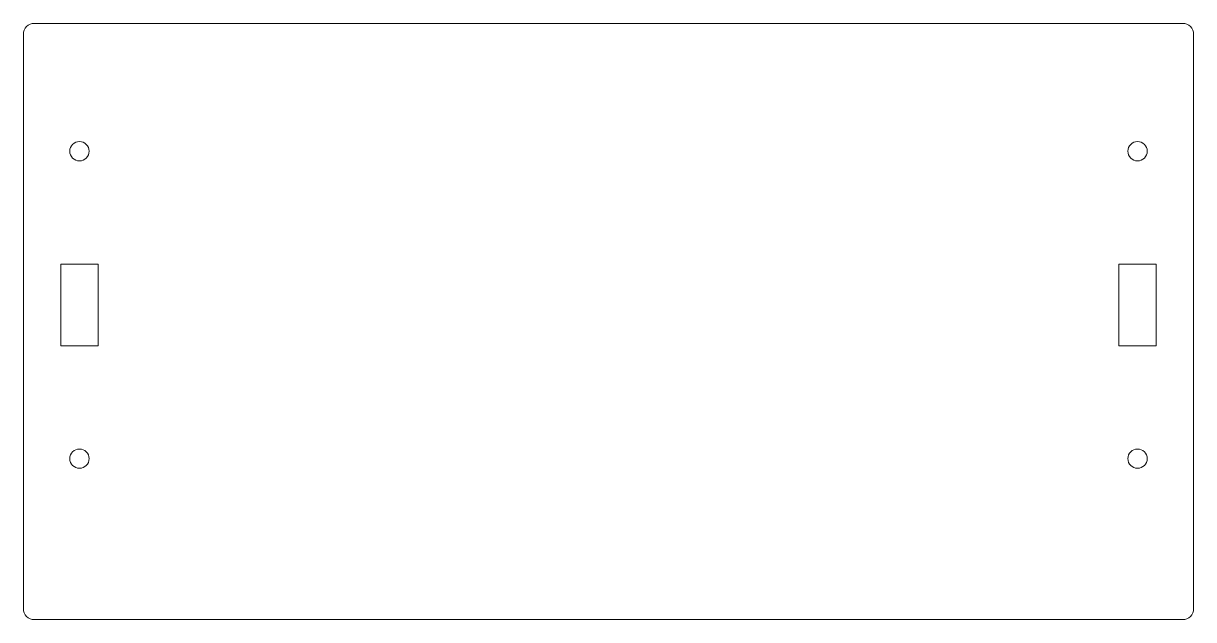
# Model space of a CAD drawing. Header units: inches. Extents: x 0 to 8.48, y 0 to 4.32.
import ezdxf

# ---------------------------------------------------------------- set-up
doc = ezdxf.new("R2010")
doc.units = ezdxf.units.IN
doc.header["$MEASUREMENT"] = 0

msp = doc.modelspace()

# ---------------------------------------------------------------- linework, layer by layer
at = {"color": 7, "linetype": 'Continuous', "lineweight": 15}
for p, q in [((0, 4.2386), (0, 0.0787)), ((8.3969, 4.3173), (0.0787, 4.3173)), ((8.4756, 0.0787), (8.4756, 4.2386)), ((0.5409, 2.5739), (0.2709, 2.5739)), ((0.2709, 2.5739), (0.2709, 1.9833)), ((0.5409, 1.9833), (0.5409, 2.5739)), ((8.2047, 2.5739), (7.9346, 2.5739)), ((7.9346, 2.5739), (7.9346, 1.9833)), ((8.2047, 1.9833), (8.2047, 2.5739)), ((0.2709, 1.9833), (0.5409, 1.9833)), ((7.9346, 1.9833), (8.2047, 1.9833)), ((0.0787, 0), (8.3969, 0))]:
    msp.add_line(p, q, dxfattribs=at)
for centre in [(0.4059, 3.3918), (8.0697, 3.3918), (0.4059, 1.1654), (8.0697, 1.1654)]:
    msp.add_circle(centre, 0.0699, dxfattribs=at)
for centre, start, end in [((0.0787, 4.2386), 90, 180), ((8.3969, 4.2386), 0, 90), ((0.0787, 0.0787), 180, 270), ((8.3969, 0.0787), 270, 0)]:
    msp.add_arc(centre, 0.0787, start, end, dxfattribs=at)

doc.saveas('drawing.dxf')
